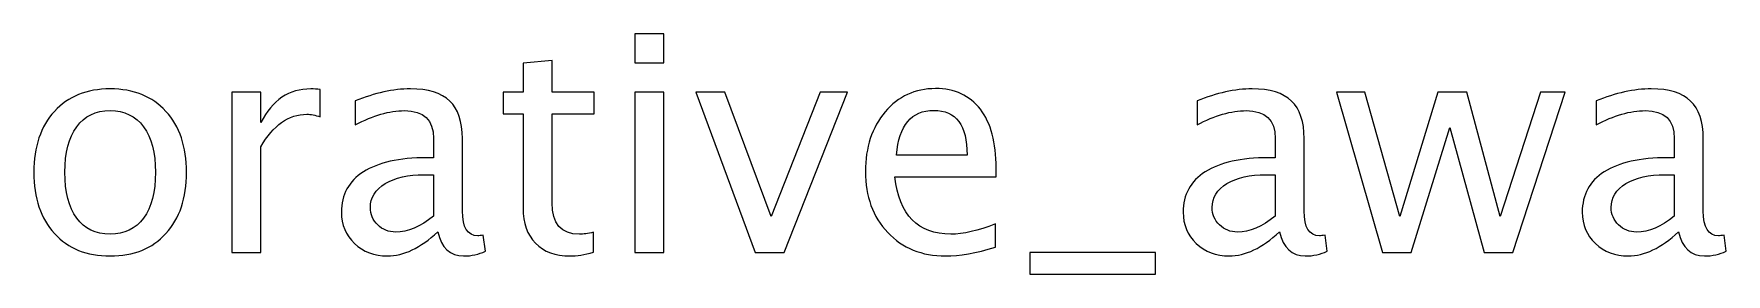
# Model space of a CAD drawing. Header units: centimetres. Extents: x -150 to 29, y -15 to 29.
# Drawn here: x -8.02 to 6.82, y 26.48 to 28.58 of the extents above; entities that cross this region are included whole.
import ezdxf

# ---------------------------------------------------------------- set-up
doc = ezdxf.new("R2010")
doc.units = ezdxf.units.CM
doc.header["$MEASUREMENT"] = 0
doc.layers.add('Layer 1', color=7, linetype='Continuous')

msp = doc.modelspace()

# ---------------------------------------------------------------- linework, layer by layer
at = {"layer": 'Layer 1'}
for points, knots in [([(-2.74986, 28.32938), (-2.74986, 28.32938), (-2.74986, 28.58338), (-2.74986, 28.58338), (-2.74986, 28.58338), (-2.74986, 28.58338), (-2.49586, 28.58338), (-2.49586, 28.58338), (-2.49586, 28.58338), (-2.49586, 28.58338), (-2.49586, 28.32938), (-2.49586, 28.32938), (-2.49586, 28.32938), (-2.49586, 28.32938), (-2.74986, 28.32938), (-2.74986, 28.32938)], [0, 0, 0, 0, 0.2, 0.2, 0.2, 0.2, 0.4, 0.4, 0.4, 0.4, 0.6, 0.6, 0.6, 0.6, 1, 1, 1, 1]), ([(-3.11234, 26.67088), (-3.19083, 26.64927), (-3.25918, 26.63869), (-3.31695, 26.63869), (-3.31695, 26.63869), (-3.4466, 26.63869), (-3.54758, 26.67573), (-3.6199, 26.74981), (-3.6199, 26.74981), (-3.69266, 26.8239), (-3.72882, 26.92664), (-3.72882, 27.0585), (-3.72882, 27.0585), (-3.72882, 27.0585), (-3.72882, 27.88223), (-3.72882, 27.88223), (-3.72882, 27.88223), (-3.72882, 27.88223), (-3.90432, 27.88223), (-3.90432, 27.88223), (-3.90432, 27.88223), (-3.90432, 27.88223), (-3.90432, 28.07273), (-3.90432, 28.07273), (-3.90432, 28.07273), (-3.90432, 28.07273), (-3.72882, 28.07273), (-3.72882, 28.07273), (-3.72882, 28.07273), (-3.72882, 28.07273), (-3.72882, 28.32629), (-3.72882, 28.32629), (-3.72882, 28.32629), (-3.72882, 28.32629), (-3.47482, 28.35054), (-3.47482, 28.35054), (-3.47482, 28.35054), (-3.47482, 28.35054), (-3.47482, 28.07273), (-3.47482, 28.07273), (-3.47482, 28.07273), (-3.47482, 28.07273), (-3.10705, 28.07273), (-3.10705, 28.07273), (-3.10705, 28.07273), (-3.10705, 28.07273), (-3.10705, 27.88223), (-3.10705, 27.88223), (-3.10705, 27.88223), (-3.10705, 27.88223), (-3.47482, 27.88223), (-3.47482, 27.88223), (-3.47482, 27.88223), (-3.47482, 27.88223), (-3.47482, 27.10436), (-3.47482, 27.10436), (-3.47482, 27.10436), (-3.47482, 26.92091), (-3.395, 26.82919), (-3.23581, 26.82919), (-3.23581, 26.82919), (-3.20186, 26.82919), (-3.16085, 26.83492), (-3.11234, 26.84595), (-3.11234, 26.84595), (-3.11234, 26.84595), (-3.11234, 26.67088), (-3.11234, 26.67088)], [0, 0, 0, 0, 0.05555556, 0.05555556, 0.05555556, 0.05555556, 0.11111111, 0.11111111, 0.11111111, 0.11111111, 0.16666667, 0.16666667, 0.16666667, 0.16666667, 0.22222222, 0.22222222, 0.22222222, 0.22222222, 0.27777778, 0.27777778, 0.27777778, 0.27777778, 0.33333333, 0.33333333, 0.33333333, 0.33333333, 0.38888889, 0.38888889, 0.38888889, 0.38888889, 0.44444444, 0.44444444, 0.44444444, 0.44444444, 0.5, 0.5, 0.5, 0.5, 0.55555556, 0.55555556, 0.55555556, 0.55555556, 0.61111111, 0.61111111, 0.61111111, 0.61111111, 0.66666667, 0.66666667, 0.66666667, 0.66666667, 0.72222222, 0.72222222, 0.72222222, 0.72222222, 0.77777778, 0.77777778, 0.77777778, 0.77777778, 0.83333333, 0.83333333, 0.83333333, 0.83333333, 0.88888889, 0.88888889, 0.88888889, 0.88888889, 1, 1, 1, 1]), ([(-7.35008, 26.63869), (-7.55601, 26.63869), (-7.71917, 26.70439), (-7.83912, 26.8358), (-7.83912, 26.8358), (-7.9595, 26.96721), (-8.01948, 27.14581), (-8.01948, 27.37114), (-8.01948, 27.37114), (-8.01948, 27.59604), (-7.9595, 27.77419), (-7.83912, 27.90516), (-7.83912, 27.90516), (-7.71917, 28.03613), (-7.55601, 28.10183), (-7.35008, 28.10183), (-7.35008, 28.10183), (-7.14415, 28.10183), (-6.98099, 28.03613), (-6.86104, 27.90516), (-6.86104, 27.90516), (-6.74066, 27.77419), (-6.68069, 27.59604), (-6.68069, 27.37114), (-6.68069, 27.37114), (-6.68069, 27.14581), (-6.74066, 26.96721), (-6.86104, 26.8358), (-6.86104, 26.8358), (-6.98099, 26.70439), (-7.14415, 26.63869), (-7.35008, 26.63869)], [0, 0, 0, 0, 0.11111111, 0.11111111, 0.11111111, 0.11111111, 0.22222222, 0.22222222, 0.22222222, 0.22222222, 0.33333333, 0.33333333, 0.33333333, 0.33333333, 0.44444444, 0.44444444, 0.44444444, 0.44444444, 0.55555556, 0.55555556, 0.55555556, 0.55555556, 0.66666667, 0.66666667, 0.66666667, 0.66666667, 0.77777778, 0.77777778, 0.77777778, 0.77777778, 1, 1, 1, 1]), ([(-6.28293, 26.67044), (-6.28293, 26.67044), (-6.28293, 28.07273), (-6.28293, 28.07273), (-6.28293, 28.07273), (-6.28293, 28.07273), (-6.02893, 28.07273), (-6.02893, 28.07273), (-6.02893, 28.07273), (-6.02893, 28.07273), (-6.02893, 27.80771), (-6.02893, 27.80771), (-6.02893, 27.80771), (-5.92795, 28.00394), (-5.78155, 28.10183), (-5.58928, 28.10183), (-5.58928, 28.10183), (-5.56326, 28.10183), (-5.53592, 28.09963), (-5.5077, 28.09522), (-5.5077, 28.09522), (-5.5077, 28.09522), (-5.5077, 27.85754), (-5.5077, 27.85754), (-5.5077, 27.85754), (-5.5518, 27.87209), (-5.5906, 27.87958), (-5.62412, 27.87958), (-5.62412, 27.87958), (-5.78551, 27.87958), (-5.92045, 27.78433), (-6.02893, 27.59339), (-6.02893, 27.59339), (-6.02893, 27.59339), (-6.02893, 26.67044), (-6.02893, 26.67044), (-6.02893, 26.67044), (-6.02893, 26.67044), (-6.28293, 26.67044), (-6.28293, 26.67044)], [0, 0, 0, 0, 0.09090909, 0.09090909, 0.09090909, 0.09090909, 0.18181818, 0.18181818, 0.18181818, 0.18181818, 0.27272727, 0.27272727, 0.27272727, 0.27272727, 0.36363636, 0.36363636, 0.36363636, 0.36363636, 0.45454545, 0.45454545, 0.45454545, 0.45454545, 0.54545455, 0.54545455, 0.54545455, 0.54545455, 0.63636364, 0.63636364, 0.63636364, 0.63636364, 0.72727273, 0.72727273, 0.72727273, 0.72727273, 0.81818182, 0.81818182, 0.81818182, 0.81818182, 1, 1, 1, 1]), ([(-4.47759, 26.84903), (-4.63016, 26.7088), (-4.77701, 26.63869), (-4.91812, 26.63869), (-4.91812, 26.63869), (-5.03409, 26.63869), (-5.13067, 26.67485), (-5.20695, 26.74761), (-5.20695, 26.74761), (-5.28368, 26.82037), (-5.32205, 26.91209), (-5.32205, 27.02278), (-5.32205, 27.02278), (-5.32205, 27.17579), (-5.25767, 27.29353), (-5.1289, 27.37555), (-5.1289, 27.37555), (-5.00014, 27.45757), (-4.81537, 27.49858), (-4.5746, 27.49858), (-4.5746, 27.49858), (-4.5746, 27.49858), (-4.51507, 27.49858), (-4.51507, 27.49858), (-4.51507, 27.49858), (-4.51507, 27.49858), (-4.51507, 27.66748), (-4.51507, 27.66748), (-4.51507, 27.66748), (-4.51507, 27.8302), (-4.59974, 27.91133), (-4.76951, 27.91133), (-4.76951, 27.91133), (-4.90092, 27.91133), (-5.04468, 27.86988), (-5.20034, 27.78698), (-5.20034, 27.78698), (-5.20034, 27.78698), (-5.20034, 27.996), (-5.20034, 27.996), (-5.20034, 27.996), (-5.02924, 28.06656), (-4.86785, 28.10183), (-4.71659, 28.10183), (-4.71659, 28.10183), (-4.56093, 28.10183), (-4.44584, 28.06656), (-4.3722, 27.99556), (-4.3722, 27.99556), (-4.29811, 27.92456), (-4.26107, 27.8152), (-4.26107, 27.66748), (-4.26107, 27.66748), (-4.26107, 27.66748), (-4.26107, 27.0338), (-4.26107, 27.0338), (-4.26107, 27.0338), (-4.26107, 26.88872), (-4.21653, 26.81596), (-4.12702, 26.81596), (-4.12702, 26.81596), (-4.11599, 26.81596), (-4.09968, 26.81772), (-4.07807, 26.82125), (-4.07807, 26.82125), (-4.07807, 26.82125), (-4.05999, 26.68014), (-4.05999, 26.68014), (-4.05999, 26.68014), (-4.11775, 26.65236), (-4.18125, 26.63869), (-4.25093, 26.63869), (-4.25093, 26.63869), (-4.36955, 26.63869), (-4.44496, 26.7088), (-4.47759, 26.84903)], [0, 0, 0, 0, 0.05, 0.05, 0.05, 0.05, 0.1, 0.1, 0.1, 0.1, 0.15, 0.15, 0.15, 0.15, 0.2, 0.2, 0.2, 0.2, 0.25, 0.25, 0.25, 0.25, 0.3, 0.3, 0.3, 0.3, 0.35, 0.35, 0.35, 0.35, 0.4, 0.4, 0.4, 0.4, 0.45, 0.45, 0.45, 0.45, 0.5, 0.5, 0.5, 0.5, 0.55, 0.55, 0.55, 0.55, 0.6, 0.6, 0.6, 0.6, 0.65, 0.65, 0.65, 0.65, 0.7, 0.7, 0.7, 0.7, 0.75, 0.75, 0.75, 0.75, 0.8, 0.8, 0.8, 0.8, 0.85, 0.85, 0.85, 0.85, 0.9, 0.9, 0.9, 0.9, 1, 1, 1, 1]), ([(-2.74986, 26.67044), (-2.74986, 26.67044), (-2.74986, 28.07273), (-2.74986, 28.07273), (-2.74986, 28.07273), (-2.74986, 28.07273), (-2.49586, 28.07273), (-2.49586, 28.07273), (-2.49586, 28.07273), (-2.49586, 28.07273), (-2.49586, 26.67044), (-2.49586, 26.67044), (-2.49586, 26.67044), (-2.49586, 26.67044), (-2.74986, 26.67044), (-2.74986, 26.67044)], [0, 0, 0, 0, 0.2, 0.2, 0.2, 0.2, 0.4, 0.4, 0.4, 0.4, 0.6, 0.6, 0.6, 0.6, 1, 1, 1, 1]), ([(-1.6933, 26.67044), (-1.6933, 26.67044), (-2.21541, 28.07273), (-2.21541, 28.07273), (-2.21541, 28.07273), (-2.21541, 28.07273), (-1.96141, 28.07273), (-1.96141, 28.07273), (-1.96141, 28.07273), (-1.96141, 28.07273), (-1.55439, 26.98309), (-1.55439, 26.98309), (-1.55439, 26.98309), (-1.55439, 26.98309), (-1.12356, 28.07273), (-1.12356, 28.07273), (-1.12356, 28.07273), (-1.12356, 28.07273), (-0.88456, 28.07273), (-0.88456, 28.07273), (-0.88456, 28.07273), (-0.88456, 28.07273), (-1.43886, 26.67044), (-1.43886, 26.67044), (-1.43886, 26.67044), (-1.43886, 26.67044), (-1.6933, 26.67044), (-1.6933, 26.67044)], [0, 0, 0, 0, 0.125, 0.125, 0.125, 0.125, 0.25, 0.25, 0.25, 0.25, 0.375, 0.375, 0.375, 0.375, 0.5, 0.5, 0.5, 0.5, 0.625, 0.625, 0.625, 0.625, 0.75, 0.75, 0.75, 0.75, 1, 1, 1, 1]), ([(0.41323, 26.71542), (0.24257, 26.66427), (0.09661, 26.63869), (-0.0251, 26.63869), (-0.0251, 26.63869), (-0.2328, 26.63869), (-0.40169, 26.70748), (-0.53177, 26.84462), (-0.53177, 26.84462), (-0.66186, 26.98177), (-0.72713, 27.15948), (-0.72713, 27.3782), (-0.72713, 27.3782), (-0.72713, 27.59031), (-0.6698, 27.76449), (-0.55471, 27.90075), (-0.55471, 27.90075), (-0.43961, 28.03657), (-0.29233, 28.10448), (-0.11285, 28.10448), (-0.11285, 28.10448), (0.05692, 28.10448), (0.18833, 28.04407), (0.28094, 27.92324), (0.28094, 27.92324), (0.37354, 27.80241), (0.41984, 27.63132), (0.41984, 27.40951), (0.41984, 27.40951), (0.41984, 27.40951), (0.41852, 27.3319), (0.41852, 27.3319), (0.41852, 27.3319), (0.41852, 27.3319), (-0.46783, 27.3319), (-0.46783, 27.3319), (-0.46783, 27.3319), (-0.43079, 26.99676), (-0.26719, 26.82919), (0.02253, 26.82919), (0.02253, 26.82919), (0.1288, 26.82919), (0.25889, 26.85918), (0.41323, 26.91915), (0.41323, 26.91915), (0.41323, 26.91915), (0.41323, 26.71542), (0.41323, 26.71542)], [0, 0, 0, 0, 0.07692308, 0.07692308, 0.07692308, 0.07692308, 0.15384615, 0.15384615, 0.15384615, 0.15384615, 0.23076923, 0.23076923, 0.23076923, 0.23076923, 0.30769231, 0.30769231, 0.30769231, 0.30769231, 0.38461538, 0.38461538, 0.38461538, 0.38461538, 0.46153846, 0.46153846, 0.46153846, 0.46153846, 0.53846154, 0.53846154, 0.53846154, 0.53846154, 0.61538462, 0.61538462, 0.61538462, 0.61538462, 0.69230769, 0.69230769, 0.69230769, 0.69230769, 0.76923077, 0.76923077, 0.76923077, 0.76923077, 0.84615385, 0.84615385, 0.84615385, 0.84615385, 1, 1, 1, 1]), ([(2.90383, 26.84903), (2.75126, 26.7088), (2.60441, 26.63869), (2.4633, 26.63869), (2.4633, 26.63869), (2.34733, 26.63869), (2.25075, 26.67485), (2.17447, 26.74761), (2.17447, 26.74761), (2.09774, 26.82037), (2.05937, 26.91209), (2.05937, 27.02278), (2.05937, 27.02278), (2.05937, 27.17579), (2.12375, 27.29353), (2.25252, 27.37555), (2.25252, 27.37555), (2.38128, 27.45757), (2.56605, 27.49858), (2.80682, 27.49858), (2.80682, 27.49858), (2.80682, 27.49858), (2.86635, 27.49858), (2.86635, 27.49858), (2.86635, 27.49858), (2.86635, 27.49858), (2.86635, 27.66748), (2.86635, 27.66748), (2.86635, 27.66748), (2.86635, 27.8302), (2.78168, 27.91133), (2.61191, 27.91133), (2.61191, 27.91133), (2.4805, 27.91133), (2.33674, 27.86988), (2.18108, 27.78698), (2.18108, 27.78698), (2.18108, 27.78698), (2.18108, 27.996), (2.18108, 27.996), (2.18108, 27.996), (2.35218, 28.06656), (2.51357, 28.10183), (2.66483, 28.10183), (2.66483, 28.10183), (2.82049, 28.10183), (2.93558, 28.06656), (3.00922, 27.99556), (3.00922, 27.99556), (3.08331, 27.92456), (3.12035, 27.8152), (3.12035, 27.66748), (3.12035, 27.66748), (3.12035, 27.66748), (3.12035, 27.0338), (3.12035, 27.0338), (3.12035, 27.0338), (3.12035, 26.88872), (3.16489, 26.81596), (3.2544, 26.81596), (3.2544, 26.81596), (3.26543, 26.81596), (3.28174, 26.81772), (3.30335, 26.82125), (3.30335, 26.82125), (3.30335, 26.82125), (3.32143, 26.68014), (3.32143, 26.68014), (3.32143, 26.68014), (3.26367, 26.65236), (3.20017, 26.63869), (3.13049, 26.63869), (3.13049, 26.63869), (3.01187, 26.63869), (2.93646, 26.7088), (2.90383, 26.84903)], [0, 0, 0, 0, 0.05, 0.05, 0.05, 0.05, 0.1, 0.1, 0.1, 0.1, 0.15, 0.15, 0.15, 0.15, 0.2, 0.2, 0.2, 0.2, 0.25, 0.25, 0.25, 0.25, 0.3, 0.3, 0.3, 0.3, 0.35, 0.35, 0.35, 0.35, 0.4, 0.4, 0.4, 0.4, 0.45, 0.45, 0.45, 0.45, 0.5, 0.5, 0.5, 0.5, 0.55, 0.55, 0.55, 0.55, 0.6, 0.6, 0.6, 0.6, 0.65, 0.65, 0.65, 0.65, 0.7, 0.7, 0.7, 0.7, 0.75, 0.75, 0.75, 0.75, 0.8, 0.8, 0.8, 0.8, 0.85, 0.85, 0.85, 0.85, 0.9, 0.9, 0.9, 0.9, 1, 1, 1, 1]), ([(3.80606, 26.67044), (3.80606, 26.67044), (3.40389, 28.07273), (3.40389, 28.07273), (3.40389, 28.07273), (3.40389, 28.07273), (3.65172, 28.07273), (3.65172, 28.07273), (3.65172, 28.07273), (3.65172, 28.07273), (3.95996, 26.98397), (3.95996, 26.98397), (3.95996, 26.98397), (3.95996, 26.98397), (4.29245, 28.07273), (4.29245, 28.07273), (4.29245, 28.07273), (4.29245, 28.07273), (4.54645, 28.07273), (4.54645, 28.07273), (4.54645, 28.07273), (4.54645, 28.07273), (4.83882, 26.98573), (4.83882, 26.98573), (4.83882, 26.98573), (4.83882, 26.98573), (5.19248, 28.07273), (5.19248, 28.07273), (5.19248, 28.07273), (5.19248, 28.07273), (5.40943, 28.07273), (5.40943, 28.07273), (5.40943, 28.07273), (5.40943, 28.07273), (4.95171, 26.67044), (4.95171, 26.67044), (4.95171, 26.67044), (4.95171, 26.67044), (4.69771, 26.67044), (4.69771, 26.67044), (4.69771, 26.67044), (4.69771, 26.67044), (4.39696, 27.76405), (4.39696, 27.76405), (4.39696, 27.76405), (4.39696, 27.76405), (4.06006, 26.67044), (4.06006, 26.67044), (4.06006, 26.67044), (4.06006, 26.67044), (3.80606, 26.67044), (3.80606, 26.67044)], [0, 0, 0, 0, 0.07142857, 0.07142857, 0.07142857, 0.07142857, 0.14285714, 0.14285714, 0.14285714, 0.14285714, 0.21428571, 0.21428571, 0.21428571, 0.21428571, 0.28571429, 0.28571429, 0.28571429, 0.28571429, 0.35714286, 0.35714286, 0.35714286, 0.35714286, 0.42857143, 0.42857143, 0.42857143, 0.42857143, 0.5, 0.5, 0.5, 0.5, 0.57142857, 0.57142857, 0.57142857, 0.57142857, 0.64285714, 0.64285714, 0.64285714, 0.64285714, 0.71428571, 0.71428571, 0.71428571, 0.71428571, 0.78571429, 0.78571429, 0.78571429, 0.78571429, 0.85714286, 0.85714286, 0.85714286, 0.85714286, 1, 1, 1, 1]), ([(6.40338, 26.84903), (6.25081, 26.7088), (6.10396, 26.63869), (5.96285, 26.63869), (5.96285, 26.63869), (5.84688, 26.63869), (5.7503, 26.67485), (5.67402, 26.74761), (5.67402, 26.74761), (5.59729, 26.82037), (5.55892, 26.91209), (5.55892, 27.02278), (5.55892, 27.02278), (5.55892, 27.17579), (5.6233, 27.29353), (5.75207, 27.37555), (5.75207, 27.37555), (5.88083, 27.45757), (6.0656, 27.49858), (6.30637, 27.49858), (6.30637, 27.49858), (6.30637, 27.49858), (6.3659, 27.49858), (6.3659, 27.49858), (6.3659, 27.49858), (6.3659, 27.49858), (6.3659, 27.66748), (6.3659, 27.66748), (6.3659, 27.66748), (6.3659, 27.8302), (6.28123, 27.91133), (6.11146, 27.91133), (6.11146, 27.91133), (5.98005, 27.91133), (5.83629, 27.86988), (5.68063, 27.78698), (5.68063, 27.78698), (5.68063, 27.78698), (5.68063, 27.996), (5.68063, 27.996), (5.68063, 27.996), (5.85173, 28.06656), (6.01312, 28.10183), (6.16438, 28.10183), (6.16438, 28.10183), (6.32004, 28.10183), (6.43513, 28.06656), (6.50877, 27.99556), (6.50877, 27.99556), (6.58286, 27.92456), (6.6199, 27.8152), (6.6199, 27.66748), (6.6199, 27.66748), (6.6199, 27.66748), (6.6199, 27.0338), (6.6199, 27.0338), (6.6199, 27.0338), (6.6199, 26.88872), (6.66444, 26.81596), (6.75395, 26.81596), (6.75395, 26.81596), (6.76498, 26.81596), (6.78129, 26.81772), (6.8029, 26.82125), (6.8029, 26.82125), (6.8029, 26.82125), (6.82098, 26.68014), (6.82098, 26.68014), (6.82098, 26.68014), (6.76322, 26.65236), (6.69972, 26.63869), (6.63004, 26.63869), (6.63004, 26.63869), (6.51142, 26.63869), (6.43601, 26.7088), (6.40338, 26.84903)], [0, 0, 0, 0, 0.05, 0.05, 0.05, 0.05, 0.1, 0.1, 0.1, 0.1, 0.15, 0.15, 0.15, 0.15, 0.2, 0.2, 0.2, 0.2, 0.25, 0.25, 0.25, 0.25, 0.3, 0.3, 0.3, 0.3, 0.35, 0.35, 0.35, 0.35, 0.4, 0.4, 0.4, 0.4, 0.45, 0.45, 0.45, 0.45, 0.5, 0.5, 0.5, 0.5, 0.55, 0.55, 0.55, 0.55, 0.6, 0.6, 0.6, 0.6, 0.65, 0.65, 0.65, 0.65, 0.7, 0.7, 0.7, 0.7, 0.75, 0.75, 0.75, 0.75, 0.8, 0.8, 0.8, 0.8, 0.85, 0.85, 0.85, 0.85, 0.9, 0.9, 0.9, 0.9, 1, 1, 1, 1]), ([(-7.35052, 26.82919), (-7.22484, 26.82919), (-7.12695, 26.87637), (-7.05728, 26.97118), (-7.05728, 26.97118), (-6.98804, 27.06555), (-6.95321, 27.19917), (-6.95321, 27.37114), (-6.95321, 27.37114), (-6.95321, 27.54268), (-6.98804, 27.67586), (-7.05728, 27.77022), (-7.05728, 27.77022), (-7.12695, 27.86415), (-7.22484, 27.91133), (-7.35052, 27.91133), (-7.35052, 27.91133), (-7.47664, 27.91133), (-7.57453, 27.86415), (-7.64333, 27.77022), (-7.64333, 27.77022), (-7.71256, 27.67586), (-7.74695, 27.54268), (-7.74695, 27.37114), (-7.74695, 27.37114), (-7.74695, 27.19917), (-7.71256, 27.06555), (-7.64333, 26.97118), (-7.64333, 26.97118), (-7.57453, 26.87637), (-7.47664, 26.82919), (-7.35052, 26.82919)], [0, 0, 0, 0, 0.11111111, 0.11111111, 0.11111111, 0.11111111, 0.22222222, 0.22222222, 0.22222222, 0.22222222, 0.33333333, 0.33333333, 0.33333333, 0.33333333, 0.44444444, 0.44444444, 0.44444444, 0.44444444, 0.55555556, 0.55555556, 0.55555556, 0.55555556, 0.66666667, 0.66666667, 0.66666667, 0.66666667, 0.77777778, 0.77777778, 0.77777778, 0.77777778, 1, 1, 1, 1]), ([(-0.4546, 27.5224), (-0.4546, 27.5224), (0.16452, 27.5224), (0.16452, 27.5224), (0.16452, 27.5224), (0.16452, 27.78345), (0.06706, 27.91398), (-0.1274, 27.91398), (-0.1274, 27.91398), (-0.3232, 27.91398), (-0.43212, 27.78345), (-0.4546, 27.5224)], [0, 0, 0, 0, 0.25, 0.25, 0.25, 0.25, 0.5, 0.5, 0.5, 0.5, 1, 1, 1, 1]), ([(-4.51507, 26.9875), (-4.51507, 26.9875), (-4.51507, 27.34777), (-4.51507, 27.34777), (-4.51507, 27.34777), (-4.51507, 27.34777), (-4.59665, 27.35042), (-4.59665, 27.35042), (-4.59665, 27.35042), (-4.73776, 27.35042), (-4.85153, 27.3244), (-4.9384, 27.27237), (-4.9384, 27.27237), (-5.02483, 27.21989), (-5.06805, 27.15066), (-5.06805, 27.06423), (-5.06805, 27.06423), (-5.06805, 27.00381), (-5.04644, 26.95266), (-5.00367, 26.91077), (-5.00367, 26.91077), (-4.96045, 26.86888), (-4.90798, 26.84771), (-4.8458, 26.84771), (-4.8458, 26.84771), (-4.73997, 26.84771), (-4.62972, 26.89445), (-4.51507, 26.9875)], [0, 0, 0, 0, 0.125, 0.125, 0.125, 0.125, 0.25, 0.25, 0.25, 0.25, 0.375, 0.375, 0.375, 0.375, 0.5, 0.5, 0.5, 0.5, 0.625, 0.625, 0.625, 0.625, 0.75, 0.75, 0.75, 0.75, 1, 1, 1, 1]), ([(2.86635, 26.9875), (2.86635, 26.9875), (2.86635, 27.34777), (2.86635, 27.34777), (2.86635, 27.34777), (2.86635, 27.34777), (2.78477, 27.35042), (2.78477, 27.35042), (2.78477, 27.35042), (2.64366, 27.35042), (2.52989, 27.3244), (2.44302, 27.27237), (2.44302, 27.27237), (2.35659, 27.21989), (2.31337, 27.15066), (2.31337, 27.06423), (2.31337, 27.06423), (2.31337, 27.00381), (2.33498, 26.95266), (2.37775, 26.91077), (2.37775, 26.91077), (2.42097, 26.86888), (2.47344, 26.84771), (2.53562, 26.84771), (2.53562, 26.84771), (2.64145, 26.84771), (2.7517, 26.89445), (2.86635, 26.9875)], [0, 0, 0, 0, 0.125, 0.125, 0.125, 0.125, 0.25, 0.25, 0.25, 0.25, 0.375, 0.375, 0.375, 0.375, 0.5, 0.5, 0.5, 0.5, 0.625, 0.625, 0.625, 0.625, 0.75, 0.75, 0.75, 0.75, 1, 1, 1, 1]), ([(6.3659, 26.9875), (6.3659, 26.9875), (6.3659, 27.34777), (6.3659, 27.34777), (6.3659, 27.34777), (6.3659, 27.34777), (6.28432, 27.35042), (6.28432, 27.35042), (6.28432, 27.35042), (6.14321, 27.35042), (6.02944, 27.3244), (5.94257, 27.27237), (5.94257, 27.27237), (5.85614, 27.21989), (5.81292, 27.15066), (5.81292, 27.06423), (5.81292, 27.06423), (5.81292, 27.00381), (5.83453, 26.95266), (5.8773, 26.91077), (5.8773, 26.91077), (5.92052, 26.86888), (5.97299, 26.84771), (6.03517, 26.84771), (6.03517, 26.84771), (6.141, 26.84771), (6.25125, 26.89445), (6.3659, 26.9875)], [0, 0, 0, 0, 0.125, 0.125, 0.125, 0.125, 0.25, 0.25, 0.25, 0.25, 0.375, 0.375, 0.375, 0.375, 0.5, 0.5, 0.5, 0.5, 0.625, 0.625, 0.625, 0.625, 0.75, 0.75, 0.75, 0.75, 1, 1, 1, 1]), ([(0.71529, 26.47994), (0.71529, 26.47994), (0.71529, 26.67044), (0.71529, 26.67044), (0.71529, 26.67044), (0.71529, 26.67044), (1.81596, 26.67044), (1.81596, 26.67044), (1.81596, 26.67044), (1.81596, 26.67044), (1.81596, 26.47994), (1.81596, 26.47994), (1.81596, 26.47994), (1.81596, 26.47994), (0.71529, 26.47994), (0.71529, 26.47994)], [0, 0, 0, 0, 0.2, 0.2, 0.2, 0.2, 0.4, 0.4, 0.4, 0.4, 0.6, 0.6, 0.6, 0.6, 1, 1, 1, 1])]:
    msp.add_open_spline(points, degree=3, knots=knots, dxfattribs=at)

doc.saveas('drawing.dxf')
